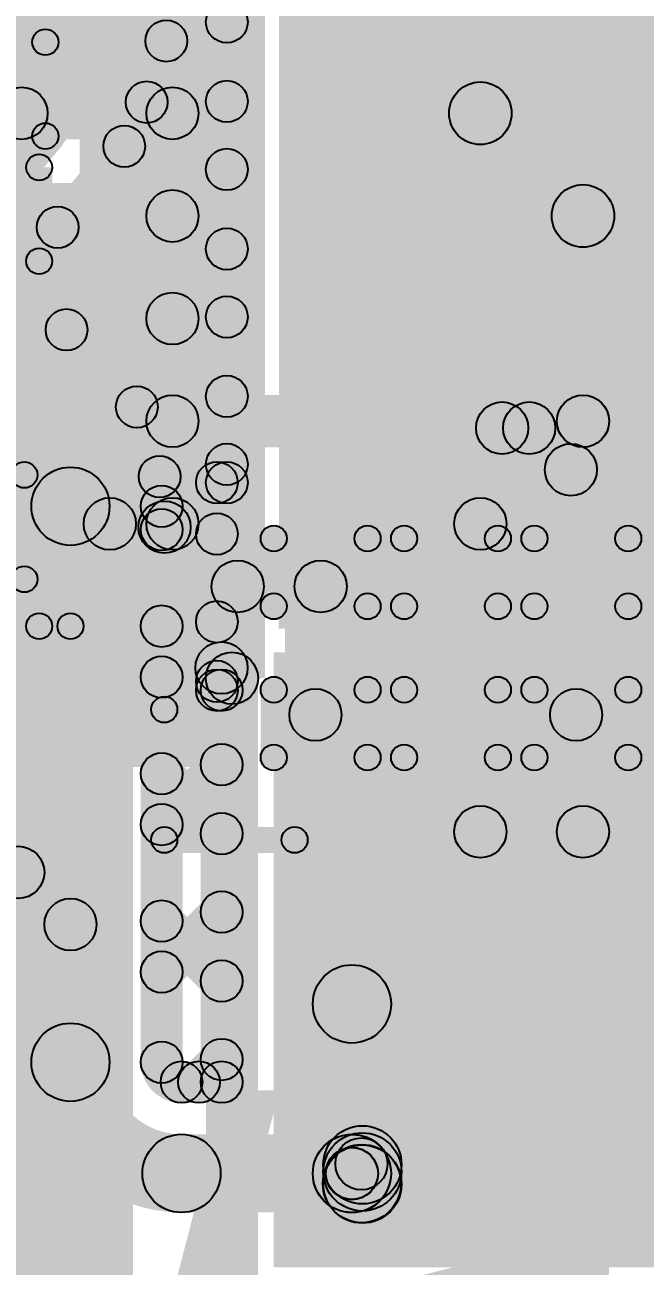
# Model space of a CAD drawing. Header units: millimetres. Extents: x -0.55 to 1.07, y -0.21 to 1.95.
# Drawn here: x 0.1163 to 0.2352, y 0.7132 to 0.9513 of the extents above; entities that cross this region are included whole.
import ezdxf

# ---------------------------------------------------------------- set-up
doc = ezdxf.new("R2010")
doc.units = ezdxf.units.MM
doc.header["$MEASUREMENT"] = 0
for name, color, linetype in [('BottomLayer', 5, 'Continuous'), ('BottomOverlay', 54, 'Continuous'), ('BottomPaste', 16, 'Continuous'), ('BottomSolder', 6, 'Continuous'), ('TopLayer', 1, 'Continuous'), ('TopOverlay', 2, 'Continuous'), ('TopPaste', 8, 'Continuous'), ('TopSolder', 216, 'Continuous'), ('ViaHoleLayer', 16, 'Continuous')]:
    doc.layers.add(name, color=color, linetype=linetype)

# ---------------------------------------------------------------- blocks, each defined once
blk = doc.blocks.new('CAP_0201_8')
at = {"layer": 'TopLayer'}
for points in [[(-0.01772, 0.00591), (-0.00591, 0.00591), (-0.00591, -0.00591), (-0.01772, -0.00591)], [(0.00591, 0.00591), (0.01772, 0.00591), (0.01772, -0.00591), (0.00591, -0.00591)]]:
    blk.add_hatch(color=1, dxfattribs=at).paths.add_polyline_path(points)
at = {"layer": 'TopOverlay'}
h = blk.add_hatch(color=2, dxfattribs=at)
edge = h.paths.add_edge_path()
edge.add_arc((-0.021, 0.009), 0.0025, 0, 360)
h = blk.add_hatch(color=2, dxfattribs=at)
edge = h.paths.add_edge_path()
edge.add_arc((-0.021, 0.009), 0.0025, 0, 360)
for points in [[(-0.021, 0.0065), (-0.021, 0.0115), (-0.008, 0.0115), (-0.008, 0.0065)], [(0.008, 0.0065), (0.008, 0.0115), (0.021, 0.0115), (0.021, 0.0065)], [(-0.0235, 0.009), (-0.0185, 0.009), (-0.0185, -0.009), (-0.0235, -0.009)], [(0.0185, 0.009), (0.0235, 0.009), (0.0235, -0.009), (0.0185, -0.009)], [(-0.021, -0.0115), (-0.021, -0.0065), (-0.008, -0.0065), (-0.008, -0.0115)], [(0.008, -0.0115), (0.008, -0.0065), (0.021, -0.0065), (0.021, -0.0115)]]:
    blk.add_hatch(color=2, dxfattribs=at).paths.add_polyline_path(points)
h = blk.add_hatch(color=2, dxfattribs=at)
edge = h.paths.add_edge_path()
edge.add_arc((-0.008, 0.009), 0.0025, 0, 360)
h = blk.add_hatch(color=2, dxfattribs=at)
edge = h.paths.add_edge_path()
edge.add_arc((0.008, 0.009), 0.0025, 0, 360)
h = blk.add_hatch(color=2, dxfattribs=at)
edge = h.paths.add_edge_path()
edge.add_arc((0.021, 0.009), 0.0025, 0, 360)
h = blk.add_hatch(color=2, dxfattribs=at)
edge = h.paths.add_edge_path()
edge.add_arc((0.021, 0.009), 0.0025, 0, 360)
h = blk.add_hatch(color=2, dxfattribs=at)
edge = h.paths.add_edge_path()
edge.add_arc((-0.021, -0.009), 0.0025, 0, 360)
h = blk.add_hatch(color=2, dxfattribs=at)
edge = h.paths.add_edge_path()
edge.add_arc((-0.021, -0.009), 0.0025, 0, 360)
h = blk.add_hatch(color=2, dxfattribs=at)
edge = h.paths.add_edge_path()
edge.add_arc((-0.008, -0.009), 0.0025, 0, 360)
h = blk.add_hatch(color=2, dxfattribs=at)
edge = h.paths.add_edge_path()
edge.add_arc((0.008, -0.009), 0.0025, 0, 360)
h = blk.add_hatch(color=2, dxfattribs=at)
edge = h.paths.add_edge_path()
edge.add_arc((0.021, -0.009), 0.0025, 0, 360)
h = blk.add_hatch(color=2, dxfattribs=at)
edge = h.paths.add_edge_path()
edge.add_arc((0.021, -0.009), 0.0025, 0, 360)
at = {"layer": 'TopPaste'}
for points in [[(-0.01772, 0.00591), (-0.00591, 0.00591), (-0.00591, -0.00591), (-0.01772, -0.00591)], [(0.00591, 0.00591), (0.01772, 0.00591), (0.01772, -0.00591), (0.00591, -0.00591)]]:
    blk.add_hatch(color=8, dxfattribs=at).paths.add_polyline_path(points)
at = {"layer": 'TopSolder'}
for points in [[(-0.01988, 0.00807), (-0.00374, 0.00807), (-0.00374, -0.00807), (-0.01988, -0.00807)], [(0.00374, 0.00807), (0.01988, 0.00807), (0.01988, -0.00807), (0.00374, -0.00807)]]:
    blk.add_hatch(color=216, dxfattribs=at).paths.add_polyline_path(points)
at = {"layer": 'TopOverlay'}
for centre in [(-0.021, 0.009), (-0.021, 0.009), (-0.008, 0.009), (0.008, 0.009), (0.021, 0.009), (0.021, 0.009), (-0.021, -0.009), (-0.021, -0.009), (-0.008, -0.009), (0.008, -0.009), (0.021, -0.009), (0.021, -0.009)]:
    blk.add_circle(centre, 0.0025, dxfattribs=at)
blk = doc.blocks.new('CAP_0201_9')
at = {"layer": 'TopLayer'}
for points in [[(-0.01772, 0.00591), (-0.00591, 0.00591), (-0.00591, -0.00591), (-0.01772, -0.00591)], [(0.00591, 0.00591), (0.01772, 0.00591), (0.01772, -0.00591), (0.00591, -0.00591)]]:
    blk.add_hatch(color=1, dxfattribs=at).paths.add_polyline_path(points)
at = {"layer": 'TopOverlay'}
h = blk.add_hatch(color=2, dxfattribs=at)
edge = h.paths.add_edge_path()
edge.add_arc((-0.021, 0.009), 0.0025, 0, 360)
h = blk.add_hatch(color=2, dxfattribs=at)
edge = h.paths.add_edge_path()
edge.add_arc((-0.021, 0.009), 0.0025, 0, 360)
for points in [[(-0.021, 0.0065), (-0.021, 0.0115), (-0.008, 0.0115), (-0.008, 0.0065)], [(0.008, 0.0065), (0.008, 0.0115), (0.021, 0.0115), (0.021, 0.0065)], [(-0.0235, 0.009), (-0.0185, 0.009), (-0.0185, -0.009), (-0.0235, -0.009)], [(0.0185, 0.009), (0.0235, 0.009), (0.0235, -0.009), (0.0185, -0.009)], [(-0.021, -0.0115), (-0.021, -0.0065), (-0.008, -0.0065), (-0.008, -0.0115)], [(0.008, -0.0115), (0.008, -0.0065), (0.021, -0.0065), (0.021, -0.0115)]]:
    blk.add_hatch(color=2, dxfattribs=at).paths.add_polyline_path(points)
h = blk.add_hatch(color=2, dxfattribs=at)
edge = h.paths.add_edge_path()
edge.add_arc((-0.008, 0.009), 0.0025, 0, 360)
h = blk.add_hatch(color=2, dxfattribs=at)
edge = h.paths.add_edge_path()
edge.add_arc((0.008, 0.009), 0.0025, 0, 360)
h = blk.add_hatch(color=2, dxfattribs=at)
edge = h.paths.add_edge_path()
edge.add_arc((0.021, 0.009), 0.0025, 0, 360)
h = blk.add_hatch(color=2, dxfattribs=at)
edge = h.paths.add_edge_path()
edge.add_arc((0.021, 0.009), 0.0025, 0, 360)
h = blk.add_hatch(color=2, dxfattribs=at)
edge = h.paths.add_edge_path()
edge.add_arc((-0.021, -0.009), 0.0025, 0, 360)
h = blk.add_hatch(color=2, dxfattribs=at)
edge = h.paths.add_edge_path()
edge.add_arc((-0.021, -0.009), 0.0025, 0, 360)
h = blk.add_hatch(color=2, dxfattribs=at)
edge = h.paths.add_edge_path()
edge.add_arc((-0.008, -0.009), 0.0025, 0, 360)
h = blk.add_hatch(color=2, dxfattribs=at)
edge = h.paths.add_edge_path()
edge.add_arc((0.008, -0.009), 0.0025, 0, 360)
h = blk.add_hatch(color=2, dxfattribs=at)
edge = h.paths.add_edge_path()
edge.add_arc((0.021, -0.009), 0.0025, 0, 360)
h = blk.add_hatch(color=2, dxfattribs=at)
edge = h.paths.add_edge_path()
edge.add_arc((0.021, -0.009), 0.0025, 0, 360)
at = {"layer": 'TopPaste'}
for points in [[(-0.01772, 0.00591), (-0.00591, 0.00591), (-0.00591, -0.00591), (-0.01772, -0.00591)], [(0.00591, 0.00591), (0.01772, 0.00591), (0.01772, -0.00591), (0.00591, -0.00591)]]:
    blk.add_hatch(color=8, dxfattribs=at).paths.add_polyline_path(points)
at = {"layer": 'TopSolder'}
for points in [[(-0.01988, 0.00807), (-0.00374, 0.00807), (-0.00374, -0.00807), (-0.01988, -0.00807)], [(0.00374, 0.00807), (0.01988, 0.00807), (0.01988, -0.00807), (0.00374, -0.00807)]]:
    blk.add_hatch(color=216, dxfattribs=at).paths.add_polyline_path(points)
at = {"layer": 'TopOverlay'}
for centre in [(-0.021, 0.009), (-0.021, 0.009), (-0.008, 0.009), (0.008, 0.009), (0.021, 0.009), (0.021, 0.009), (-0.021, -0.009), (-0.021, -0.009), (-0.008, -0.009), (0.008, -0.009), (0.021, -0.009), (0.021, -0.009)]:
    blk.add_circle(centre, 0.0025, dxfattribs=at)
blk = doc.blocks.new('CAP_0201_10')
at = {"layer": 'TopLayer'}
for points in [[(-0.01772, 0.00591), (-0.00591, 0.00591), (-0.00591, -0.00591), (-0.01772, -0.00591)], [(0.00591, 0.00591), (0.01772, 0.00591), (0.01772, -0.00591), (0.00591, -0.00591)]]:
    blk.add_hatch(color=1, dxfattribs=at).paths.add_polyline_path(points)
at = {"layer": 'TopOverlay'}
h = blk.add_hatch(color=2, dxfattribs=at)
edge = h.paths.add_edge_path()
edge.add_arc((-0.021, 0.009), 0.0025, 0, 360)
h = blk.add_hatch(color=2, dxfattribs=at)
edge = h.paths.add_edge_path()
edge.add_arc((-0.021, 0.009), 0.0025, 0, 360)
for points in [[(-0.021, 0.0065), (-0.021, 0.0115), (-0.008, 0.0115), (-0.008, 0.0065)], [(0.008, 0.0065), (0.008, 0.0115), (0.021, 0.0115), (0.021, 0.0065)], [(-0.0235, 0.009), (-0.0185, 0.009), (-0.0185, -0.009), (-0.0235, -0.009)], [(0.0185, 0.009), (0.0235, 0.009), (0.0235, -0.009), (0.0185, -0.009)], [(-0.021, -0.0115), (-0.021, -0.0065), (-0.008, -0.0065), (-0.008, -0.0115)], [(0.008, -0.0115), (0.008, -0.0065), (0.021, -0.0065), (0.021, -0.0115)]]:
    blk.add_hatch(color=2, dxfattribs=at).paths.add_polyline_path(points)
h = blk.add_hatch(color=2, dxfattribs=at)
edge = h.paths.add_edge_path()
edge.add_arc((-0.008, 0.009), 0.0025, 0, 360)
h = blk.add_hatch(color=2, dxfattribs=at)
edge = h.paths.add_edge_path()
edge.add_arc((0.008, 0.009), 0.0025, 0, 360)
h = blk.add_hatch(color=2, dxfattribs=at)
edge = h.paths.add_edge_path()
edge.add_arc((0.021, 0.009), 0.0025, 0, 360)
h = blk.add_hatch(color=2, dxfattribs=at)
edge = h.paths.add_edge_path()
edge.add_arc((0.021, 0.009), 0.0025, 0, 360)
h = blk.add_hatch(color=2, dxfattribs=at)
edge = h.paths.add_edge_path()
edge.add_arc((-0.021, -0.009), 0.0025, 0, 360)
h = blk.add_hatch(color=2, dxfattribs=at)
edge = h.paths.add_edge_path()
edge.add_arc((-0.021, -0.009), 0.0025, 0, 360)
h = blk.add_hatch(color=2, dxfattribs=at)
edge = h.paths.add_edge_path()
edge.add_arc((-0.008, -0.009), 0.0025, 0, 360)
h = blk.add_hatch(color=2, dxfattribs=at)
edge = h.paths.add_edge_path()
edge.add_arc((0.008, -0.009), 0.0025, 0, 360)
h = blk.add_hatch(color=2, dxfattribs=at)
edge = h.paths.add_edge_path()
edge.add_arc((0.021, -0.009), 0.0025, 0, 360)
h = blk.add_hatch(color=2, dxfattribs=at)
edge = h.paths.add_edge_path()
edge.add_arc((0.021, -0.009), 0.0025, 0, 360)
at = {"layer": 'TopPaste'}
for points in [[(-0.01772, 0.00591), (-0.00591, 0.00591), (-0.00591, -0.00591), (-0.01772, -0.00591)], [(0.00591, 0.00591), (0.01772, 0.00591), (0.01772, -0.00591), (0.00591, -0.00591)]]:
    blk.add_hatch(color=8, dxfattribs=at).paths.add_polyline_path(points)
at = {"layer": 'TopSolder'}
for points in [[(-0.01988, 0.00807), (-0.00374, 0.00807), (-0.00374, -0.00807), (-0.01988, -0.00807)], [(0.00374, 0.00807), (0.01988, 0.00807), (0.01988, -0.00807), (0.00374, -0.00807)]]:
    blk.add_hatch(color=216, dxfattribs=at).paths.add_polyline_path(points)
at = {"layer": 'TopOverlay'}
for centre in [(-0.021, 0.009), (-0.021, 0.009), (-0.008, 0.009), (0.008, 0.009), (0.021, 0.009), (0.021, 0.009), (-0.021, -0.009), (-0.021, -0.009), (-0.008, -0.009), (0.008, -0.009), (0.021, -0.009), (0.021, -0.009)]:
    blk.add_circle(centre, 0.0025, dxfattribs=at)
blk = doc.blocks.new('CAP_0201_B_11')
at = {"layer": 'BottomLayer'}
for points in [[(-0.01772, 0.00591), (-0.00591, 0.00591), (-0.00591, -0.00591), (-0.01772, -0.00591)], [(0.00591, 0.00591), (0.01772, 0.00591), (0.01772, -0.00591), (0.00591, -0.00591)]]:
    blk.add_hatch(color=5, dxfattribs=at).paths.add_polyline_path(points)
at = {"layer": 'BottomOverlay'}
h = blk.add_hatch(color=54, dxfattribs=at)
edge = h.paths.add_edge_path()
edge.add_arc((-0.021, 0.009), 0.0025, 0, 360)
h = blk.add_hatch(color=54, dxfattribs=at)
edge = h.paths.add_edge_path()
edge.add_arc((-0.021, 0.009), 0.0025, 0, 360)
for points in [[(-0.021, 0.0065), (-0.021, 0.0115), (-0.008, 0.0115), (-0.008, 0.0065)], [(0.008, 0.0065), (0.008, 0.0115), (0.021, 0.0115), (0.021, 0.0065)], [(-0.0185, -0.009), (-0.0235, -0.009), (-0.0235, 0.009), (-0.0185, 0.009)], [(0.0235, -0.009), (0.0185, -0.009), (0.0185, 0.009), (0.0235, 0.009)], [(-0.021, -0.0115), (-0.021, -0.0065), (-0.008, -0.0065), (-0.008, -0.0115)], [(0.008, -0.0115), (0.008, -0.0065), (0.021, -0.0065), (0.021, -0.0115)]]:
    blk.add_hatch(color=54, dxfattribs=at).paths.add_polyline_path(points)
h = blk.add_hatch(color=54, dxfattribs=at)
edge = h.paths.add_edge_path()
edge.add_arc((-0.008, 0.009), 0.0025, 0, 360)
h = blk.add_hatch(color=54, dxfattribs=at)
edge = h.paths.add_edge_path()
edge.add_arc((0.008, 0.009), 0.0025, 0, 360)
h = blk.add_hatch(color=54, dxfattribs=at)
edge = h.paths.add_edge_path()
edge.add_arc((0.021, 0.009), 0.0025, 0, 360)
h = blk.add_hatch(color=54, dxfattribs=at)
edge = h.paths.add_edge_path()
edge.add_arc((0.021, 0.009), 0.0025, 0, 360)
h = blk.add_hatch(color=54, dxfattribs=at)
edge = h.paths.add_edge_path()
edge.add_arc((-0.021, -0.009), 0.0025, 0, 360)
h = blk.add_hatch(color=54, dxfattribs=at)
edge = h.paths.add_edge_path()
edge.add_arc((-0.021, -0.009), 0.0025, 0, 360)
h = blk.add_hatch(color=54, dxfattribs=at)
edge = h.paths.add_edge_path()
edge.add_arc((-0.008, -0.009), 0.0025, 0, 360)
h = blk.add_hatch(color=54, dxfattribs=at)
edge = h.paths.add_edge_path()
edge.add_arc((0.008, -0.009), 0.0025, 0, 360)
h = blk.add_hatch(color=54, dxfattribs=at)
edge = h.paths.add_edge_path()
edge.add_arc((0.021, -0.009), 0.0025, 0, 360)
h = blk.add_hatch(color=54, dxfattribs=at)
edge = h.paths.add_edge_path()
edge.add_arc((0.021, -0.009), 0.0025, 0, 360)
at = {"layer": 'BottomPaste'}
for points in [[(-0.01772, 0.00591), (-0.00591, 0.00591), (-0.00591, -0.00591), (-0.01772, -0.00591)], [(0.00591, 0.00591), (0.01772, 0.00591), (0.01772, -0.00591), (0.00591, -0.00591)]]:
    blk.add_hatch(color=16, dxfattribs=at).paths.add_polyline_path(points)
at = {"layer": 'BottomSolder'}
for points in [[(-0.01988, 0.00807), (-0.00374, 0.00807), (-0.00374, -0.00807), (-0.01988, -0.00807)], [(0.00374, 0.00807), (0.01988, 0.00807), (0.01988, -0.00807), (0.00374, -0.00807)]]:
    blk.add_hatch(color=6, dxfattribs=at).paths.add_polyline_path(points)
at = {"layer": 'BottomOverlay'}
for centre in [(-0.021, 0.009), (-0.021, 0.009), (-0.008, 0.009), (0.008, 0.009), (0.021, 0.009), (0.021, 0.009), (-0.021, -0.009), (-0.021, -0.009), (-0.008, -0.009), (0.008, -0.009), (0.021, -0.009), (0.021, -0.009)]:
    blk.add_circle(centre, 0.0025, dxfattribs=at)
blk = doc.blocks.new('QFN_28_B_39')
at = {"layer": 'BottomLayer'}
for points in [[(-0.07283, 0.07283), (0.07283, 0.07283), (0.07283, -0.07283), (-0.07283, -0.07283)], [(-0.1122, 0.06496), (-0.08465, 0.06496), (-0.08465, 0.05315), (-0.1122, 0.05315)], [(-0.1122, 0.04528), (-0.08465, 0.04528), (-0.08465, 0.03346), (-0.1122, 0.03346)], [(-0.1122, 0.02559), (-0.08465, 0.02559), (-0.08465, 0.01378), (-0.1122, 0.01378)], [(-0.1122, 0.00591), (-0.08465, 0.00591), (-0.08465, -0.00591), (-0.1122, -0.00591)], [(-0.1122, -0.01378), (-0.08465, -0.01378), (-0.08465, -0.02559), (-0.1122, -0.02559)], [(-0.1122, -0.03346), (-0.08465, -0.03346), (-0.08465, -0.04528), (-0.1122, -0.04528)], [(-0.1122, -0.05315), (-0.08465, -0.05315), (-0.08465, -0.06496), (-0.1122, -0.06496)], [(-0.06496, -0.08465), (-0.05315, -0.08465), (-0.05315, -0.1122), (-0.06496, -0.1122)], [(-0.04528, -0.08465), (-0.03346, -0.08465), (-0.03346, -0.1122), (-0.04528, -0.1122)], [(-0.02559, -0.08465), (-0.01378, -0.08465), (-0.01378, -0.1122), (-0.02559, -0.1122)]]:
    blk.add_hatch(color=5, dxfattribs=at).paths.add_polyline_path(points)
at = {"layer": 'BottomOverlay'}
h = blk.add_hatch(color=54, dxfattribs=at)
edge = h.paths.add_edge_path()
edge.add_arc((-0.124, -0.059), 0.0025, 0, 360)
h = blk.add_hatch(color=54, dxfattribs=at)
edge = h.paths.add_edge_path()
edge.add_arc((-0.118, -0.059), 0.0025, 0, 360)
h = blk.add_hatch(color=54, dxfattribs=at)
edge = h.paths.add_edge_path()
edge.add_arc((-0.1, -0.075), 0.0025, 0, 360)
for points in [[(-0.0975, -0.1), (-0.1025, -0.1), (-0.1025, -0.075), (-0.0975, -0.075)], [(-0.1, -0.1025), (-0.1, -0.0975), (-0.075, -0.0975), (-0.075, -0.1025)]]:
    blk.add_hatch(color=54, dxfattribs=at).paths.add_polyline_path(points)
h = blk.add_hatch(color=54, dxfattribs=at)
edge = h.paths.add_edge_path()
edge.add_arc((-0.1, -0.1), 0.0025, 0, 360)
h = blk.add_hatch(color=54, dxfattribs=at)
edge = h.paths.add_edge_path()
edge.add_arc((-0.1, -0.1), 0.0025, 0, 360)
h = blk.add_hatch(color=54, dxfattribs=at)
edge = h.paths.add_edge_path()
edge.add_arc((-0.075, -0.1), 0.0025, 0, 360)
at = {"layer": 'BottomPaste'}
for points in [[(-0.07283, 0.07283), (0.07283, 0.07283), (0.07283, -0.07283), (-0.07283, -0.07283)], [(-0.1122, 0.06496), (-0.08465, 0.06496), (-0.08465, 0.05315), (-0.1122, 0.05315)], [(-0.1122, 0.04528), (-0.08465, 0.04528), (-0.08465, 0.03346), (-0.1122, 0.03346)], [(-0.1122, 0.02559), (-0.08465, 0.02559), (-0.08465, 0.01378), (-0.1122, 0.01378)], [(-0.1122, 0.00591), (-0.08465, 0.00591), (-0.08465, -0.00591), (-0.1122, -0.00591)], [(-0.1122, -0.01378), (-0.08465, -0.01378), (-0.08465, -0.02559), (-0.1122, -0.02559)], [(-0.1122, -0.03346), (-0.08465, -0.03346), (-0.08465, -0.04528), (-0.1122, -0.04528)], [(-0.1122, -0.05315), (-0.08465, -0.05315), (-0.08465, -0.06496), (-0.1122, -0.06496)], [(-0.06496, -0.08465), (-0.05315, -0.08465), (-0.05315, -0.1122), (-0.06496, -0.1122)], [(-0.04528, -0.08465), (-0.03346, -0.08465), (-0.03346, -0.1122), (-0.04528, -0.1122)], [(-0.02559, -0.08465), (-0.01378, -0.08465), (-0.01378, -0.1122), (-0.02559, -0.1122)]]:
    blk.add_hatch(color=16, dxfattribs=at).paths.add_polyline_path(points)
at = {"layer": 'BottomSolder'}
for points in [[(-0.07683, 0.07683), (0.07683, 0.07683), (0.07683, -0.07683), (-0.07683, -0.07683)], [(-0.1162, 0.06896), (-0.08065, 0.06896), (-0.08065, 0.04915), (-0.1162, 0.04915)], [(-0.1162, 0.04928), (-0.08065, 0.04928), (-0.08065, 0.02946), (-0.1162, 0.02946)], [(-0.1162, 0.02959), (-0.08065, 0.02959), (-0.08065, 0.00978), (-0.1162, 0.00978)], [(-0.1162, 0.00991), (-0.08065, 0.00991), (-0.08065, -0.00991), (-0.1162, -0.00991)], [(-0.1162, -0.00978), (-0.08065, -0.00978), (-0.08065, -0.02959), (-0.1162, -0.02959)], [(-0.1162, -0.02946), (-0.08065, -0.02946), (-0.08065, -0.04928), (-0.1162, -0.04928)], [(-0.1162, -0.04915), (-0.08065, -0.04915), (-0.08065, -0.06896), (-0.1162, -0.06896)], [(-0.06896, -0.08065), (-0.04915, -0.08065), (-0.04915, -0.1162), (-0.06896, -0.1162)], [(-0.04928, -0.08065), (-0.02946, -0.08065), (-0.02946, -0.1162), (-0.04928, -0.1162)], [(-0.02959, -0.08065), (-0.00978, -0.08065), (-0.00978, -0.1162), (-0.02959, -0.1162)], [(-0.00991, -0.08065), (0.00991, -0.08065), (0.00991, -0.1162), (-0.00991, -0.1162)]]:
    blk.add_hatch(color=6, dxfattribs=at).paths.add_polyline_path(points)
at = {"layer": 'BottomOverlay', "const_width": 0.005}
blk.add_lwpolyline([(-0.118, -0.059, 1), (-0.124, -0.059, 1)], format="xyb", close=True, dxfattribs=at)
at = {"layer": 'BottomOverlay'}
for centre in [(-0.124, -0.059), (-0.118, -0.059), (-0.1, -0.075), (-0.1, -0.1), (-0.1, -0.1), (-0.075, -0.1)]:
    blk.add_circle(centre, 0.0025, dxfattribs=at)
blk = doc.blocks.new('R___0201_B_43')
at = {"layer": 'BottomLayer'}
for points in [[(-0.01614, 0.00728), (-0.00551, 0.00728), (-0.00551, -0.00728), (-0.01614, -0.00728)], [(0.00551, 0.00728), (0.01614, 0.00728), (0.01614, -0.00728), (0.00551, -0.00728)]]:
    blk.add_hatch(color=5, dxfattribs=at).paths.add_polyline_path(points)
at = {"layer": 'BottomOverlay'}
h = blk.add_hatch(color=54, dxfattribs=at)
edge = h.paths.add_edge_path()
edge.add_arc((-0.019, 0.01), 0.0025, 0, 360)
h = blk.add_hatch(color=54, dxfattribs=at)
edge = h.paths.add_edge_path()
edge.add_arc((-0.019, 0.01), 0.0025, 0, 360)
for points in [[(-0.019, 0.0075), (-0.019, 0.0125), (0.019, 0.0125), (0.019, 0.0075)], [(-0.0165, -0.01), (-0.0215, -0.01), (-0.0215, 0.01), (-0.0165, 0.01)], [(0.0215, -0.01), (0.0165, -0.01), (0.0165, 0.01), (0.0215, 0.01)], [(-0.019, -0.0125), (-0.019, -0.0075), (0.019, -0.0075), (0.019, -0.0125)]]:
    blk.add_hatch(color=54, dxfattribs=at).paths.add_polyline_path(points)
h = blk.add_hatch(color=54, dxfattribs=at)
edge = h.paths.add_edge_path()
edge.add_arc((0.019, 0.01), 0.0025, 0, 360)
h = blk.add_hatch(color=54, dxfattribs=at)
edge = h.paths.add_edge_path()
edge.add_arc((0.019, 0.01), 0.0025, 0, 360)
h = blk.add_hatch(color=54, dxfattribs=at)
edge = h.paths.add_edge_path()
edge.add_arc((-0.019, -0.01), 0.0025, 0, 360)
h = blk.add_hatch(color=54, dxfattribs=at)
edge = h.paths.add_edge_path()
edge.add_arc((-0.019, -0.01), 0.0025, 0, 360)
h = blk.add_hatch(color=54, dxfattribs=at)
edge = h.paths.add_edge_path()
edge.add_arc((0.019, -0.01), 0.0025, 0, 360)
h = blk.add_hatch(color=54, dxfattribs=at)
edge = h.paths.add_edge_path()
edge.add_arc((0.019, -0.01), 0.0025, 0, 360)
at = {"layer": 'BottomPaste'}
for points in [[(-0.01614, 0.00728), (-0.00551, 0.00728), (-0.00551, -0.00728), (-0.01614, -0.00728)], [(0.00551, 0.00728), (0.01614, 0.00728), (0.01614, -0.00728), (0.00551, -0.00728)]]:
    blk.add_hatch(color=16, dxfattribs=at).paths.add_polyline_path(points)
at = {"layer": 'BottomSolder'}
for points in [[(-0.02014, 0.01128), (-0.00151, 0.01128), (-0.00151, -0.01128), (-0.02014, -0.01128)], [(0.00151, 0.01128), (0.02014, 0.01128), (0.02014, -0.01128), (0.00151, -0.01128)]]:
    blk.add_hatch(color=6, dxfattribs=at).paths.add_polyline_path(points)
at = {"layer": 'BottomOverlay'}
for centre in [(-0.019, 0.01), (-0.019, 0.01), (0.019, 0.01), (0.019, 0.01), (-0.019, -0.01), (-0.019, -0.01), (0.019, -0.01), (0.019, -0.01)]:
    blk.add_circle(centre, 0.0025, dxfattribs=at)
blk = doc.blocks.new('SMC_65')
at = {"layer": 'TopOverlay'}
for points in [[(0.135, 0.067), (0.23626, 0.067), (0.23626, 0.125), (0.135, 0.125)], [(0.193, -0.125), (0.23726, -0.125), (0.23726, 0.125), (0.193, 0.125)], [(0.135, -0.125), (0.23726, -0.125), (0.23726, -0.067), (0.135, -0.067)]]:
    blk.add_hatch(color=2, dxfattribs=at).paths.add_polyline_path(points)
blk = doc.blocks.new('CAP_0201_B_73')
at = {"layer": 'BottomLayer'}
for points in [[(-0.01772, 0.00591), (-0.00591, 0.00591), (-0.00591, -0.00591), (-0.01772, -0.00591)], [(0.00591, 0.00591), (0.01772, 0.00591), (0.01772, -0.00591), (0.00591, -0.00591)]]:
    blk.add_hatch(color=5, dxfattribs=at).paths.add_polyline_path(points)
at = {"layer": 'BottomOverlay'}
h = blk.add_hatch(color=54, dxfattribs=at)
edge = h.paths.add_edge_path()
edge.add_arc((-0.021, 0.009), 0.0025, 0, 360)
h = blk.add_hatch(color=54, dxfattribs=at)
edge = h.paths.add_edge_path()
edge.add_arc((-0.021, 0.009), 0.0025, 0, 360)
for points in [[(-0.021, 0.0065), (-0.021, 0.0115), (-0.008, 0.0115), (-0.008, 0.0065)], [(0.008, 0.0065), (0.008, 0.0115), (0.021, 0.0115), (0.021, 0.0065)], [(-0.0185, -0.009), (-0.0235, -0.009), (-0.0235, 0.009), (-0.0185, 0.009)], [(0.0235, -0.009), (0.0185, -0.009), (0.0185, 0.009), (0.0235, 0.009)], [(-0.021, -0.0115), (-0.021, -0.0065), (-0.008, -0.0065), (-0.008, -0.0115)], [(0.008, -0.0115), (0.008, -0.0065), (0.021, -0.0065), (0.021, -0.0115)]]:
    blk.add_hatch(color=54, dxfattribs=at).paths.add_polyline_path(points)
h = blk.add_hatch(color=54, dxfattribs=at)
edge = h.paths.add_edge_path()
edge.add_arc((-0.008, 0.009), 0.0025, 0, 360)
h = blk.add_hatch(color=54, dxfattribs=at)
edge = h.paths.add_edge_path()
edge.add_arc((0.008, 0.009), 0.0025, 0, 360)
h = blk.add_hatch(color=54, dxfattribs=at)
edge = h.paths.add_edge_path()
edge.add_arc((0.021, 0.009), 0.0025, 0, 360)
h = blk.add_hatch(color=54, dxfattribs=at)
edge = h.paths.add_edge_path()
edge.add_arc((0.021, 0.009), 0.0025, 0, 360)
h = blk.add_hatch(color=54, dxfattribs=at)
edge = h.paths.add_edge_path()
edge.add_arc((-0.021, -0.009), 0.0025, 0, 360)
h = blk.add_hatch(color=54, dxfattribs=at)
edge = h.paths.add_edge_path()
edge.add_arc((-0.021, -0.009), 0.0025, 0, 360)
h = blk.add_hatch(color=54, dxfattribs=at)
edge = h.paths.add_edge_path()
edge.add_arc((-0.008, -0.009), 0.0025, 0, 360)
h = blk.add_hatch(color=54, dxfattribs=at)
edge = h.paths.add_edge_path()
edge.add_arc((0.008, -0.009), 0.0025, 0, 360)
h = blk.add_hatch(color=54, dxfattribs=at)
edge = h.paths.add_edge_path()
edge.add_arc((0.021, -0.009), 0.0025, 0, 360)
h = blk.add_hatch(color=54, dxfattribs=at)
edge = h.paths.add_edge_path()
edge.add_arc((0.021, -0.009), 0.0025, 0, 360)
at = {"layer": 'BottomPaste'}
for points in [[(-0.01772, 0.00591), (-0.00591, 0.00591), (-0.00591, -0.00591), (-0.01772, -0.00591)], [(0.00591, 0.00591), (0.01772, 0.00591), (0.01772, -0.00591), (0.00591, -0.00591)]]:
    blk.add_hatch(color=16, dxfattribs=at).paths.add_polyline_path(points)
at = {"layer": 'BottomSolder'}
for points in [[(-0.01988, 0.00807), (-0.00374, 0.00807), (-0.00374, -0.00807), (-0.01988, -0.00807)], [(0.00374, 0.00807), (0.01988, 0.00807), (0.01988, -0.00807), (0.00374, -0.00807)]]:
    blk.add_hatch(color=6, dxfattribs=at).paths.add_polyline_path(points)
at = {"layer": 'BottomOverlay'}
for centre in [(-0.021, 0.009), (-0.021, 0.009), (-0.008, 0.009), (0.008, 0.009), (0.021, 0.009), (0.021, 0.009), (-0.021, -0.009), (-0.021, -0.009), (-0.008, -0.009), (0.008, -0.009), (0.021, -0.009), (0.021, -0.009)]:
    blk.add_circle(centre, 0.0025, dxfattribs=at)

msp = doc.modelspace()

# ---------------------------------------------------------------- hatches: boundary and pattern name
at = {"layer": 'BottomLayer'}
for points in [[(0.20963, 0.93437), (0.19763, 0.93437), (0.19763, 0.99343), (0.20963, 0.99343)], [(0.22931, 0.91468), (0.21732, 0.91468), (0.21732, 0.99343), (0.22931, 0.99343)], [(0.104, 0.92911), (0.124, 0.92911), (0.124, 0.948), (0.104, 0.948)], [(0.10746, 0.93546), (0.11454, 0.94254), (0.11917, 0.93791), (0.11209, 0.93083)], [(0.11563, 0.92937), (0.11563, 0.93937), (0.14457, 0.93937), (0.14457, 0.92937)], [(0.19939, 0.93013), (0.20787, 0.93861), (0.22756, 0.91893), (0.21907, 0.91044)], [(0.10981, 0.90968), (0.10981, 0.91968), (0.14457, 0.91968), (0.14457, 0.90968)], [(0.21907, 0.91044), (0.22756, 0.91893), (0.24724, 0.89924), (0.23876, 0.89076)], [(0.094, 0.89), (0.094, 0.9), (0.14457, 0.9), (0.14457, 0.89)], [(0.22685, 0.87178), (0.21978, 0.87885), (0.23946, 0.89854), (0.24654, 0.89146)], [(0.10283, 0.87031), (0.10283, 0.88031), (0.14457, 0.88031), (0.14457, 0.87031)], [(0.14457, 0.87031), (0.14457, 0.88031), (0.22332, 0.88031), (0.22332, 0.87031)], [(0.20717, 0.85209), (0.20009, 0.85917), (0.21978, 0.87885), (0.22685, 0.87178)], [(0.108, 0.85), (0.108, 0.86), (0.14305, 0.86), (0.14305, 0.85)], [(0.13256, 0.85063), (0.13256, 0.86063), (0.14457, 0.86063), (0.14457, 0.85063)], [(0.12803, 0.809), (0.159, 0.809), (0.159, 0.842), (0.12803, 0.842)], [(0.15045, 0.82446), (0.15752, 0.83154), (0.15951, 0.82954), (0.15244, 0.82247)], [(0.16098, 0.63572), (0.15098, 0.63572), (0.15098, 0.82601), (0.16098, 0.82601)], [(0.167, 0.71547), (0.191, 0.71547), (0.191, 0.8116), (0.167, 0.8116)], [(0.22685, 0.79304), (0.21978, 0.80011), (0.21978, 0.80011), (0.22685, 0.79304)], [(0.20863, 0.66357), (0.19863, 0.66357), (0.19863, 0.79657), (0.20863, 0.79657)], [(0.22831, 0.688), (0.21831, 0.688), (0.21831, 0.79657), (0.22831, 0.79657)], [(0.13, 0.69), (0.12, 0.69), (0.12, 0.77878), (0.13, 0.77878)], [(0.1865, 0.731), (0.1715, 0.731), (0.1715, 0.76354), (0.1865, 0.76354)], [(0.1737, 0.7257), (0.1843, 0.7363), (0.18621, 0.73439), (0.17561, 0.72379)], [(0.1737, 0.7257), (0.1843, 0.7363), (0.18621, 0.73439), (0.17561, 0.72379)], [(0.17561, 0.72379), (0.18621, 0.73439), (0.1863, 0.7343), (0.1757, 0.7237)], [(0.1865, 0.731), (0.1715, 0.731), (0.1715, 0.731), (0.1865, 0.731)], [(0.18841, 0.72909), (0.17341, 0.72909), (0.17341, 0.72909), (0.18841, 0.72909)]]:
    msp.add_hatch(color=5, dxfattribs=at).paths.add_polyline_path(points)
h = msp.add_hatch(color=5, dxfattribs=at)
edge = h.paths.add_edge_path()
edge.add_arc((0.11563, 0.93437), 0.005, 0, 360)
h = msp.add_hatch(color=5, dxfattribs=at)
edge = h.paths.add_edge_path()
edge.add_arc((0.11563, 0.93437), 0.005, 0, 360)
h = msp.add_hatch(color=5, dxfattribs=at)
edge = h.paths.add_edge_path()
edge.add_arc((0.14457, 0.93437), 0.005, 0, 360)
h = msp.add_hatch(color=5, dxfattribs=at)
edge = h.paths.add_edge_path()
edge.add_arc((0.20363, 0.93437), 0.006, 0, 360)
h = msp.add_hatch(color=5, dxfattribs=at)
edge = h.paths.add_edge_path()
edge.add_arc((0.20363, 0.93437), 0.006, 0, 360)
h = msp.add_hatch(color=5, dxfattribs=at)
edge = h.paths.add_edge_path()
edge.add_arc((0.14457, 0.91468), 0.005, 0, 360)
h = msp.add_hatch(color=5, dxfattribs=at)
edge = h.paths.add_edge_path()
edge.add_arc((0.22332, 0.91468), 0.006, 0, 360)
h = msp.add_hatch(color=5, dxfattribs=at)
edge = h.paths.add_edge_path()
edge.add_arc((0.22332, 0.91468), 0.006, 0, 360)
h = msp.add_hatch(color=5, dxfattribs=at)
edge = h.paths.add_edge_path()
edge.add_arc((0.22332, 0.91468), 0.006, 0, 360)
h = msp.add_hatch(color=5, dxfattribs=at)
edge = h.paths.add_edge_path()
edge.add_arc((0.14457, 0.895), 0.005, 0, 360)
h = msp.add_hatch(color=5, dxfattribs=at)
edge = h.paths.add_edge_path()
edge.add_arc((0.187, 0.874), 0.01181, 0, 360)
h = msp.add_hatch(color=5, dxfattribs=at)
edge = h.paths.add_edge_path()
edge.add_arc((0.213, 0.874), 0.01181, 0, 360)
h = msp.add_hatch(color=5, dxfattribs=at)
edge = h.paths.add_edge_path()
edge.add_arc((0.14457, 0.87531), 0.005, 0, 360)
h = msp.add_hatch(color=5, dxfattribs=at)
edge = h.paths.add_edge_path()
edge.add_arc((0.14457, 0.87531), 0.005, 0, 360)
h = msp.add_hatch(color=5, dxfattribs=at)
edge = h.paths.add_edge_path()
edge.add_arc((0.22332, 0.87531), 0.005, 0, 360)
h = msp.add_hatch(color=5, dxfattribs=at)
edge = h.paths.add_edge_path()
edge.add_arc((0.22332, 0.87531), 0.005, 0, 360)
h = msp.add_hatch(color=5, dxfattribs=at)
edge = h.paths.add_edge_path()
edge.add_arc((0.22332, 0.87531), 0.005, 0, 360)
h = msp.add_hatch(color=5, dxfattribs=at)
edge = h.paths.add_edge_path()
edge.add_arc((0.13256, 0.85563), 0.005, 0, 360)
h = msp.add_hatch(color=5, dxfattribs=at)
edge = h.paths.add_edge_path()
edge.add_arc((0.14305, 0.855), 0.005, 0, 360)
h = msp.add_hatch(color=5, dxfattribs=at)
edge = h.paths.add_edge_path()
edge.add_arc((0.14305, 0.855), 0.005, 0, 360)
h = msp.add_hatch(color=5, dxfattribs=at)
edge = h.paths.add_edge_path()
edge.add_arc((0.14457, 0.85563), 0.005, 0, 360)
h = msp.add_hatch(color=5, dxfattribs=at)
edge = h.paths.add_edge_path()
edge.add_arc((0.14457, 0.85563), 0.005, 0, 360)
h = msp.add_hatch(color=5, dxfattribs=at)
edge = h.paths.add_edge_path()
edge.add_arc((0.20363, 0.85563), 0.005, 0, 360)
h = msp.add_hatch(color=5, dxfattribs=at)
edge = h.paths.add_edge_path()
edge.add_arc((0.15398, 0.828), 0.005, 0, 360)
h = msp.add_hatch(color=5, dxfattribs=at)
edge = h.paths.add_edge_path()
edge.add_arc((0.15598, 0.82601), 0.005, 0, 360)
h = msp.add_hatch(color=5, dxfattribs=at)
edge = h.paths.add_edge_path()
edge.add_arc((0.15598, 0.82601), 0.005, 0, 360)
h = msp.add_hatch(color=5, dxfattribs=at)
edge = h.paths.add_edge_path()
edge.add_arc((0.20363, 0.79657), 0.005, 0, 360)
h = msp.add_hatch(color=5, dxfattribs=at)
edge = h.paths.add_edge_path()
edge.add_arc((0.22331, 0.79657), 0.005, 0, 360)
h = msp.add_hatch(color=5, dxfattribs=at)
edge = h.paths.add_edge_path()
edge.add_arc((0.22331, 0.79657), 0.005, 0, 360)
h = msp.add_hatch(color=5, dxfattribs=at)
edge = h.paths.add_edge_path()
edge.add_arc((0.22331, 0.79657), 0.005, 0, 360)
h = msp.add_hatch(color=5, dxfattribs=at)
edge = h.paths.add_edge_path()
edge.add_arc((0.115, 0.78878), 0.005, 0, 360)
h = msp.add_hatch(color=5, dxfattribs=at)
edge = h.paths.add_edge_path()
edge.add_arc((0.115, 0.78878), 0.005, 0, 360)
h = msp.add_hatch(color=5, dxfattribs=at)
edge = h.paths.add_edge_path()
edge.add_arc((0.125, 0.77878), 0.005, 0, 360)
h = msp.add_hatch(color=5, dxfattribs=at)
edge = h.paths.add_edge_path()
edge.add_arc((0.125, 0.77878), 0.005, 0, 360)
h = msp.add_hatch(color=5, dxfattribs=at)
edge = h.paths.add_edge_path()
edge.add_arc((0.179, 0.76354), 0.0075, 0, 360)
h = msp.add_hatch(color=5, dxfattribs=at)
edge = h.paths.add_edge_path()
edge.add_arc((0.179, 0.731), 0.01181, 0, 360)
h = msp.add_hatch(color=5, dxfattribs=at)
edge = h.paths.add_edge_path()
edge.add_arc((0.179, 0.731), 0.0075, 0, 360)
h = msp.add_hatch(color=5, dxfattribs=at)
edge = h.paths.add_edge_path()
edge.add_arc((0.179, 0.731), 0.0075, 0, 360)
h = msp.add_hatch(color=5, dxfattribs=at)
edge = h.paths.add_edge_path()
edge.add_arc((0.179, 0.731), 0.0075, 0, 360)
h = msp.add_hatch(color=5, dxfattribs=at)
edge = h.paths.add_edge_path()
edge.add_arc((0.179, 0.731), 0.0075, 0, 360)
h = msp.add_hatch(color=5, dxfattribs=at)
edge = h.paths.add_edge_path()
edge.add_arc((0.179, 0.731), 0.0075, 0, 360)
h = msp.add_hatch(color=5, dxfattribs=at)
edge = h.paths.add_edge_path()
edge.add_arc((0.18091, 0.72909), 0.0075, 0, 360)
h = msp.add_hatch(color=5, dxfattribs=at)
edge = h.paths.add_edge_path()
edge.add_arc((0.18091, 0.72909), 0.0075, 0, 360)
h = msp.add_hatch(color=5, dxfattribs=at)
edge = h.paths.add_edge_path()
edge.add_arc((0.18091, 0.72909), 0.0075, 0, 360)
h = msp.add_hatch(color=5, dxfattribs=at)
edge = h.paths.add_edge_path()
edge.add_arc((0.18091, 0.72909), 0.0075, 0, 360)
h = msp.add_hatch(color=5, dxfattribs=at)
edge = h.paths.add_edge_path()
edge.add_arc((0.18091, 0.72909), 0.0075, 0, 360)
h = msp.add_hatch(color=5, dxfattribs=at)
edge = h.paths.add_edge_path()
edge.add_arc((0.181, 0.729), 0.0075, 0, 360)
at = {"layer": 'BottomSolder'}
h = msp.add_hatch(color=6, dxfattribs=at)
edge = h.paths.add_edge_path()
edge.add_arc((0.179, 0.731), 0.01581, 0, 360)
at = {"layer": 'TopLayer'}
for points in [[(0.159, 0.86353), (0.151, 0.86353), (0.151, 0.978), (0.159, 0.978)], [(0.165, 0.837), (0.3807, 0.837), (0.3807, 0.968), (0.165, 0.968)], [(0.14245, 0.93367), (0.13679, 0.93932), (0.15217, 0.9547), (0.15783, 0.94905)], [(0.14055, 0.94543), (0.14621, 0.95108), (0.15783, 0.93946), (0.15217, 0.93381)], [(0.13249, 0.9252), (0.13815, 0.93086), (0.15783, 0.91118), (0.15217, 0.90552)], [(0.12708, 0.89001), (0.12142, 0.89567), (0.15217, 0.92642), (0.15783, 0.92076)], [(0.11973, 0.90969), (0.12538, 0.91534), (0.15783, 0.8829), (0.15217, 0.87724)], [(0.14057, 0.87522), (0.13491, 0.88088), (0.15217, 0.89813), (0.15783, 0.89248)], [(0.20781, 0.869), (0.20781, 0.879), (0.213, 0.879), (0.213, 0.869)], [(0.14533, 0.85169), (0.13967, 0.85735), (0.15217, 0.86985), (0.15783, 0.86419)], [(0.13927, 0.86186), (0.14493, 0.86751), (0.15592, 0.85652), (0.15027, 0.85086)], [(0.15709, 0.82372), (0.14909, 0.82372), (0.14909, 0.86353), (0.15709, 0.86353)], [(0.1325, 0.75236), (0.1175, 0.75236), (0.1175, 0.859), (0.1325, 0.859)], [(0.1465, 0.75236), (0.1385, 0.75236), (0.1385, 0.859), (0.1465, 0.859)], [(0.15709, 0.83862), (0.15709, 0.84862), (0.173, 0.84862), (0.173, 0.83862)], [(0.14533, 0.82341), (0.13967, 0.82907), (0.15027, 0.83966), (0.15592, 0.834)], [(0.13967, 0.83317), (0.14533, 0.83883), (0.15592, 0.82823), (0.15027, 0.82258)], [(0.164, 0.713), (0.362, 0.713), (0.362, 0.831), (0.164, 0.831)], [(0.172, 0.814), (0.172, 0.824), (0.222, 0.824), (0.222, 0.814)], [(0.158, 0.74855), (0.15, 0.74855), (0.15, 0.82372), (0.158, 0.82372)], [(0.14533, 0.79512), (0.13967, 0.80078), (0.15117, 0.81228), (0.15683, 0.80662)], [(0.13967, 0.80489), (0.14533, 0.81054), (0.15683, 0.79904), (0.15117, 0.79339)], [(0.14533, 0.76684), (0.13967, 0.7725), (0.15117, 0.784), (0.15683, 0.77834)], [(0.13967, 0.7766), (0.14533, 0.78226), (0.15683, 0.77076), (0.15117, 0.7651)], [(0.15249, 0.74572), (0.14684, 0.75138), (0.15117, 0.75571), (0.15683, 0.75006)], [(0.14631, 0.74455), (0.14631, 0.75255), (0.154, 0.75255), (0.154, 0.74455)], [(0.14631, 0.72355), (0.14631, 0.73855), (0.179, 0.73855), (0.179, 0.72355)], [(0.18254, 0.72751), (0.17546, 0.73458), (0.17728, 0.7364), (0.18435, 0.72933)], [(0.1885, 0.73133), (0.1735, 0.73133), (0.1735, 0.73269), (0.1885, 0.73269)], [(0.184, 0.731), (0.174, 0.731), (0.174, 0.73105), (0.184, 0.73105)]]:
    msp.add_hatch(color=1, dxfattribs=at).paths.add_polyline_path(points)
h = msp.add_hatch(color=1, dxfattribs=at)
edge = h.paths.add_edge_path()
edge.add_arc((0.155, 0.95187), 0.004, 0, 360)
h = msp.add_hatch(color=1, dxfattribs=at)
edge = h.paths.add_edge_path()
edge.add_arc((0.14338, 0.94825), 0.004, 0, 360)
h = msp.add_hatch(color=1, dxfattribs=at)
edge = h.paths.add_edge_path()
edge.add_arc((0.13962, 0.9365), 0.004, 0, 360)
h = msp.add_hatch(color=1, dxfattribs=at)
edge = h.paths.add_edge_path()
edge.add_arc((0.155, 0.93664), 0.004, 0, 360)
h = msp.add_hatch(color=1, dxfattribs=at)
edge = h.paths.add_edge_path()
edge.add_arc((0.13532, 0.92803), 0.004, 0, 360)
h = msp.add_hatch(color=1, dxfattribs=at)
edge = h.paths.add_edge_path()
edge.add_arc((0.155, 0.92359), 0.004, 0, 360)
h = msp.add_hatch(color=1, dxfattribs=at)
edge = h.paths.add_edge_path()
edge.add_arc((0.12255, 0.91251), 0.004, 0, 360)
h = msp.add_hatch(color=1, dxfattribs=at)
edge = h.paths.add_edge_path()
edge.add_arc((0.155, 0.90835), 0.004, 0, 360)
h = msp.add_hatch(color=1, dxfattribs=at)
edge = h.paths.add_edge_path()
edge.add_arc((0.155, 0.89531), 0.004, 0, 360)
h = msp.add_hatch(color=1, dxfattribs=at)
edge = h.paths.add_edge_path()
edge.add_arc((0.12425, 0.89284), 0.004, 0, 360)
h = msp.add_hatch(color=1, dxfattribs=at)
edge = h.paths.add_edge_path()
edge.add_arc((0.187, 0.874), 0.01181, 0, 360)
h = msp.add_hatch(color=1, dxfattribs=at)
edge = h.paths.add_edge_path()
edge.add_arc((0.213, 0.874), 0.01181, 0, 360)
h = msp.add_hatch(color=1, dxfattribs=at)
edge = h.paths.add_edge_path()
edge.add_arc((0.155, 0.88007), 0.004, 0, 360)
h = msp.add_hatch(color=1, dxfattribs=at)
edge = h.paths.add_edge_path()
edge.add_arc((0.13774, 0.87805), 0.004, 0, 360)
h = msp.add_hatch(color=1, dxfattribs=at)
edge = h.paths.add_edge_path()
edge.add_arc((0.20781, 0.874), 0.005, 0, 360)
h = msp.add_hatch(color=1, dxfattribs=at)
edge = h.paths.add_edge_path()
edge.add_arc((0.213, 0.874), 0.005, 0, 360)
h = msp.add_hatch(color=1, dxfattribs=at)
edge = h.paths.add_edge_path()
edge.add_arc((0.213, 0.874), 0.005, 0, 360)
h = msp.add_hatch(color=1, dxfattribs=at)
edge = h.paths.add_edge_path()
edge.add_arc((0.155, 0.86702), 0.004, 0, 360)
h = msp.add_hatch(color=1, dxfattribs=at)
edge = h.paths.add_edge_path()
edge.add_arc((0.221, 0.866), 0.005, 0, 360)
h = msp.add_hatch(color=1, dxfattribs=at)
edge = h.paths.add_edge_path()
edge.add_arc((0.1421, 0.86468), 0.004, 0, 360)
h = msp.add_hatch(color=1, dxfattribs=at)
edge = h.paths.add_edge_path()
edge.add_arc((0.15309, 0.86353), 0.004, 0, 360)
h = msp.add_hatch(color=1, dxfattribs=at)
edge = h.paths.add_edge_path()
edge.add_arc((0.155, 0.86353), 0.004, 0, 360)
h = msp.add_hatch(color=1, dxfattribs=at)
edge = h.paths.add_edge_path()
edge.add_arc((0.125, 0.859), 0.0075, 0, 360)
h = msp.add_hatch(color=1, dxfattribs=at)
edge = h.paths.add_edge_path()
edge.add_arc((0.125, 0.859), 0.0075, 0, 360)
h = msp.add_hatch(color=1, dxfattribs=at)
edge = h.paths.add_edge_path()
edge.add_arc((0.1425, 0.859), 0.004, 0, 360)
h = msp.add_hatch(color=1, dxfattribs=at)
edge = h.paths.add_edge_path()
edge.add_arc((0.1425, 0.859), 0.004, 0, 360)
h = msp.add_hatch(color=1, dxfattribs=at)
edge = h.paths.add_edge_path()
edge.add_arc((0.1425, 0.85452), 0.004, 0, 360)
h = msp.add_hatch(color=1, dxfattribs=at)
edge = h.paths.add_edge_path()
edge.add_arc((0.15309, 0.85369), 0.004, 0, 360)
h = msp.add_hatch(color=1, dxfattribs=at)
edge = h.paths.add_edge_path()
edge.add_arc((0.15709, 0.84362), 0.005, 0, 360)
h = msp.add_hatch(color=1, dxfattribs=at)
edge = h.paths.add_edge_path()
edge.add_arc((0.173, 0.84362), 0.005, 0, 360)
h = msp.add_hatch(color=1, dxfattribs=at)
edge = h.paths.add_edge_path()
edge.add_arc((0.15309, 0.83683), 0.004, 0, 360)
h = msp.add_hatch(color=1, dxfattribs=at)
edge = h.paths.add_edge_path()
edge.add_arc((0.1425, 0.836), 0.004, 0, 360)
h = msp.add_hatch(color=1, dxfattribs=at)
edge = h.paths.add_edge_path()
edge.add_arc((0.1425, 0.82624), 0.004, 0, 360)
h = msp.add_hatch(color=1, dxfattribs=at)
edge = h.paths.add_edge_path()
edge.add_arc((0.15309, 0.8254), 0.004, 0, 360)
h = msp.add_hatch(color=1, dxfattribs=at)
edge = h.paths.add_edge_path()
edge.add_arc((0.15309, 0.82372), 0.004, 0, 360)
h = msp.add_hatch(color=1, dxfattribs=at)
edge = h.paths.add_edge_path()
edge.add_arc((0.154, 0.82372), 0.004, 0, 360)
h = msp.add_hatch(color=1, dxfattribs=at)
edge = h.paths.add_edge_path()
edge.add_arc((0.172, 0.819), 0.005, 0, 360)
h = msp.add_hatch(color=1, dxfattribs=at)
edge = h.paths.add_edge_path()
edge.add_arc((0.222, 0.819), 0.005, 0, 360)
h = msp.add_hatch(color=1, dxfattribs=at)
edge = h.paths.add_edge_path()
edge.add_arc((0.154, 0.80945), 0.004, 0, 360)
h = msp.add_hatch(color=1, dxfattribs=at)
edge = h.paths.add_edge_path()
edge.add_arc((0.1425, 0.80771), 0.004, 0, 360)
h = msp.add_hatch(color=1, dxfattribs=at)
edge = h.paths.add_edge_path()
edge.add_arc((0.1425, 0.79795), 0.004, 0, 360)
h = msp.add_hatch(color=1, dxfattribs=at)
edge = h.paths.add_edge_path()
edge.add_arc((0.154, 0.79622), 0.004, 0, 360)
h = msp.add_hatch(color=1, dxfattribs=at)
edge = h.paths.add_edge_path()
edge.add_arc((0.1425, 0.77943), 0.004, 0, 360)
h = msp.add_hatch(color=1, dxfattribs=at)
edge = h.paths.add_edge_path()
edge.add_arc((0.154, 0.78117), 0.004, 0, 360)
h = msp.add_hatch(color=1, dxfattribs=at)
edge = h.paths.add_edge_path()
edge.add_arc((0.1425, 0.76967), 0.004, 0, 360)
h = msp.add_hatch(color=1, dxfattribs=at)
edge = h.paths.add_edge_path()
edge.add_arc((0.154, 0.76793), 0.004, 0, 360)
h = msp.add_hatch(color=1, dxfattribs=at)
edge = h.paths.add_edge_path()
edge.add_arc((0.125, 0.75236), 0.0075, 0, 360)
h = msp.add_hatch(color=1, dxfattribs=at)
edge = h.paths.add_edge_path()
edge.add_arc((0.125, 0.75236), 0.0075, 0, 360)
h = msp.add_hatch(color=1, dxfattribs=at)
edge = h.paths.add_edge_path()
edge.add_arc((0.1425, 0.75236), 0.004, 0, 360)
h = msp.add_hatch(color=1, dxfattribs=at)
edge = h.paths.add_edge_path()
edge.add_arc((0.1425, 0.75236), 0.004, 0, 360)
h = msp.add_hatch(color=1, dxfattribs=at)
edge = h.paths.add_edge_path()
edge.add_arc((0.154, 0.75288), 0.004, 0, 360)
h = msp.add_hatch(color=1, dxfattribs=at)
edge = h.paths.add_edge_path()
edge.add_arc((0.14631, 0.74855), 0.004, 0, 360)
h = msp.add_hatch(color=1, dxfattribs=at)
edge = h.paths.add_edge_path()
edge.add_arc((0.14631, 0.74855), 0.004, 0, 360)
h = msp.add_hatch(color=1, dxfattribs=at)
edge = h.paths.add_edge_path()
edge.add_arc((0.14966, 0.74855), 0.004, 0, 360)
h = msp.add_hatch(color=1, dxfattribs=at)
edge = h.paths.add_edge_path()
edge.add_arc((0.154, 0.74855), 0.004, 0, 360)
h = msp.add_hatch(color=1, dxfattribs=at)
edge = h.paths.add_edge_path()
edge.add_arc((0.154, 0.74855), 0.004, 0, 360)
h = msp.add_hatch(color=1, dxfattribs=at)
edge = h.paths.add_edge_path()
edge.add_arc((0.179, 0.731), 0.01181, 0, 360)
h = msp.add_hatch(color=1, dxfattribs=at)
edge = h.paths.add_edge_path()
edge.add_arc((0.14631, 0.73105), 0.0075, 0, 360)
h = msp.add_hatch(color=1, dxfattribs=at)
edge = h.paths.add_edge_path()
edge.add_arc((0.14631, 0.73105), 0.0075, 0, 360)
h = msp.add_hatch(color=1, dxfattribs=at)
edge = h.paths.add_edge_path()
edge.add_arc((0.179, 0.73105), 0.0075, 0, 360)
h = msp.add_hatch(color=1, dxfattribs=at)
edge = h.paths.add_edge_path()
edge.add_arc((0.181, 0.73269), 0.0075, 0, 360)
h = msp.add_hatch(color=1, dxfattribs=at)
edge = h.paths.add_edge_path()
edge.add_arc((0.181, 0.73133), 0.0075, 0, 360)
h = msp.add_hatch(color=1, dxfattribs=at)
edge = h.paths.add_edge_path()
edge.add_arc((0.179, 0.73105), 0.005, 0, 360)
h = msp.add_hatch(color=1, dxfattribs=at)
edge = h.paths.add_edge_path()
edge.add_arc((0.179, 0.73105), 0.005, 0, 360)
h = msp.add_hatch(color=1, dxfattribs=at)
edge = h.paths.add_edge_path()
edge.add_arc((0.179, 0.731), 0.005, 0, 360)
h = msp.add_hatch(color=1, dxfattribs=at)
edge = h.paths.add_edge_path()
edge.add_arc((0.18082, 0.73287), 0.005, 0, 360)
at = {"layer": 'TopSolder'}
h = msp.add_hatch(color=216, dxfattribs=at)
edge = h.paths.add_edge_path()
edge.add_arc((0.179, 0.731), 0.01581, 0, 360)
at = {"layer": 'ViaHoleLayer'}
h = msp.add_hatch(color=16, dxfattribs=at)
edge = h.paths.add_edge_path()
edge.add_arc((0.187, 0.874), 0.00591, 0, 360)
h = msp.add_hatch(color=16, dxfattribs=at)
edge = h.paths.add_edge_path()
edge.add_arc((0.213, 0.874), 0.00591, 0, 360)
h = msp.add_hatch(color=16, dxfattribs=at)
edge = h.paths.add_edge_path()
edge.add_arc((0.179, 0.731), 0.00591, 0, 360)

# ---------------------------------------------------------------- linework, layer by layer
at = {"layer": 'BottomLayer', "const_width": 0.01}
for points in [[(0.14457, 0.85563, -0.198911), (0.14305, 0.855)], [(0.115, 0.78878, -0.414214), (0.108, 0.79578)], [(0.115, 0.78878, -0.414214), (0.125, 0.77878)]]:
    msp.add_lwpolyline(points, format="xyb", dxfattribs=at)
at = {"layer": 'BottomLayer'}
for centre, radius in [((0.11563, 0.93437), 0.005), ((0.11563, 0.93437), 0.005), ((0.14457, 0.93437), 0.005), ((0.20363, 0.93437), 0.006), ((0.20363, 0.93437), 0.006), ((0.14457, 0.91468), 0.005), ((0.22332, 0.91468), 0.006), ((0.22332, 0.91468), 0.006), ((0.22332, 0.91468), 0.006), ((0.14457, 0.895), 0.005), ((0.14457, 0.87531), 0.005), ((0.14457, 0.87531), 0.005), ((0.22332, 0.87531), 0.005), ((0.22332, 0.87531), 0.005), ((0.22332, 0.87531), 0.005), ((0.13256, 0.85563), 0.005), ((0.14305, 0.855), 0.005), ((0.14305, 0.855), 0.005), ((0.14457, 0.85563), 0.005), ((0.14457, 0.85563), 0.005), ((0.20363, 0.85563), 0.005), ((0.15398, 0.828), 0.005), ((0.15598, 0.82601), 0.005), ((0.15598, 0.82601), 0.005), ((0.20363, 0.79657), 0.005), ((0.22331, 0.79657), 0.005), ((0.22331, 0.79657), 0.005), ((0.22331, 0.79657), 0.005), ((0.115, 0.78878), 0.005), ((0.115, 0.78878), 0.005), ((0.125, 0.77878), 0.005), ((0.125, 0.77878), 0.005), ((0.179, 0.76354), 0.0075), ((0.179, 0.731), 0.0075), ((0.179, 0.731), 0.0075), ((0.179, 0.731), 0.0075), ((0.179, 0.731), 0.0075), ((0.179, 0.731), 0.0075), ((0.18091, 0.72909), 0.0075), ((0.18091, 0.72909), 0.0075), ((0.18091, 0.72909), 0.0075), ((0.18091, 0.72909), 0.0075), ((0.18091, 0.72909), 0.0075), ((0.181, 0.729), 0.0075)]:
    msp.add_circle(centre, radius, dxfattribs=at)
at = {"layer": 'TopLayer'}
for points, const_width in [([(0.125, 0.963, -0.414214), (0.077, 0.915)], 0.02), ([(0.145, 0.963, -0.310694), (0.10133, 0.8995)], 0.008), ([(0.102, 0.8995, -0.414214), (0.1425, 0.859)], 0.008), ([(0.102, 0.882, -0.414214), (0.125, 0.859)], 0.015), ([(0.213, 0.874, -0.414214), (0.221, 0.866)], 0.01), ([(0.14631, 0.73105, -0.414214), (0.125, 0.75236)], 0.015), ([(0.14631, 0.74855, -0.414214), (0.1425, 0.75236)], 0.008)]:
    msp.add_lwpolyline(points, format="xyb", dxfattribs=dict(at, const_width=const_width))
for centre, radius in [((0.155, 0.95187), 0.004), ((0.14338, 0.94825), 0.004), ((0.13962, 0.9365), 0.004), ((0.155, 0.93664), 0.004), ((0.13532, 0.92803), 0.004), ((0.155, 0.92359), 0.004), ((0.12255, 0.91251), 0.004), ((0.155, 0.90835), 0.004), ((0.155, 0.89531), 0.004), ((0.12425, 0.89284), 0.004), ((0.155, 0.88007), 0.004), ((0.13774, 0.87805), 0.004), ((0.20781, 0.874), 0.005), ((0.213, 0.874), 0.005), ((0.213, 0.874), 0.005), ((0.155, 0.86702), 0.004), ((0.221, 0.866), 0.005), ((0.1421, 0.86468), 0.004), ((0.15309, 0.86353), 0.004), ((0.155, 0.86353), 0.004), ((0.125, 0.859), 0.0075), ((0.125, 0.859), 0.0075), ((0.1425, 0.859), 0.004), ((0.1425, 0.859), 0.004), ((0.1425, 0.85452), 0.004), ((0.15309, 0.85369), 0.004), ((0.15709, 0.84362), 0.005), ((0.173, 0.84362), 0.005), ((0.15309, 0.83683), 0.004), ((0.1425, 0.836), 0.004), ((0.1425, 0.82624), 0.004), ((0.15309, 0.8254), 0.004), ((0.15309, 0.82372), 0.004), ((0.154, 0.82372), 0.004), ((0.172, 0.819), 0.005), ((0.222, 0.819), 0.005), ((0.154, 0.80945), 0.004), ((0.1425, 0.80771), 0.004), ((0.1425, 0.79795), 0.004), ((0.154, 0.79622), 0.004), ((0.1425, 0.77943), 0.004), ((0.154, 0.78117), 0.004), ((0.1425, 0.76967), 0.004), ((0.154, 0.76793), 0.004), ((0.125, 0.75236), 0.0075), ((0.125, 0.75236), 0.0075), ((0.1425, 0.75236), 0.004), ((0.1425, 0.75236), 0.004), ((0.154, 0.75288), 0.004), ((0.14631, 0.74855), 0.004), ((0.14631, 0.74855), 0.004), ((0.14966, 0.74855), 0.004), ((0.154, 0.74855), 0.004), ((0.154, 0.74855), 0.004), ((0.14631, 0.73105), 0.0075), ((0.14631, 0.73105), 0.0075), ((0.179, 0.73105), 0.0075), ((0.181, 0.73269), 0.0075), ((0.181, 0.73133), 0.0075), ((0.179, 0.73105), 0.005), ((0.179, 0.73105), 0.005), ((0.179, 0.731), 0.005), ((0.18082, 0.73287), 0.005)]:
    msp.add_circle(centre, radius, dxfattribs=at)

# ---------------------------------------------------------------- block references
for name, p, rotation in [('QFN_28_B_39', (0.243, 0.895), 360), ('CAP_0201_B_11', (0.09919, 0.939), 360), ('CAP_0201_B_73', (0.098, 0.915), 360), ('SMC_65', (-0.10026, 0.796), 360), ('CAP_0201_8', (0.173, 0.83181), 90), ('CAP_0201_9', (0.198, 0.83181), 90), ('CAP_0201_10', (0.223, 0.83181), 90)]:
    msp.add_blockref(name, p, dxfattribs=dict(rotation=rotation))
msp.add_blockref('R___0201_B_43', (0.09717, 0.855))

# ---------------------------------------------------------------- texts
at = {"layer": 'BottomOverlay', "text_generation_flag": 2}
msp.add_text('SW', height=0.08, dxfattribs=at).set_placement((0.237, 0.667))

doc.saveas('drawing.dxf')
